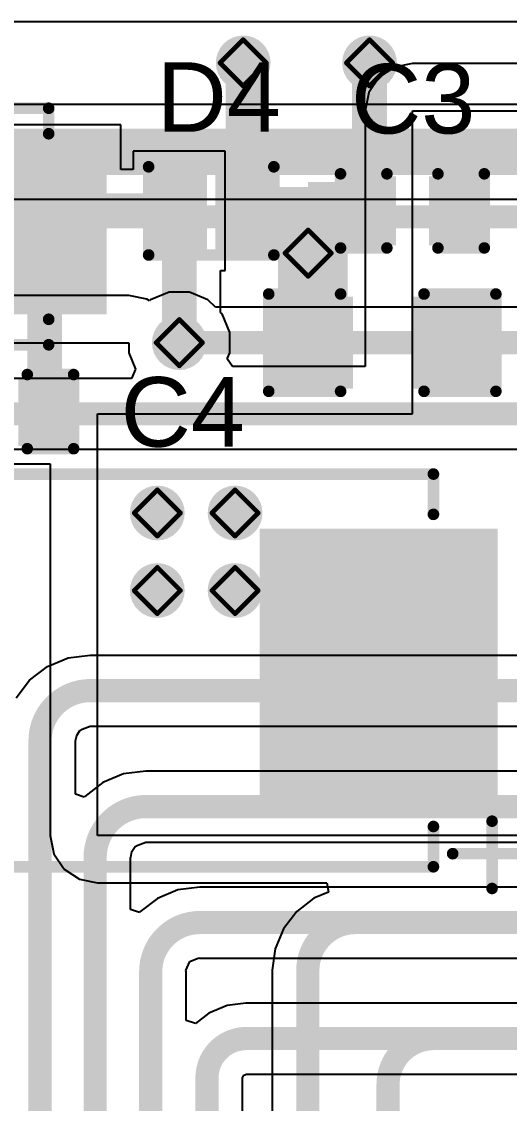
# Model space of a CAD drawing. Header units: inches. Extents: x -4 to 238, y -5 to 115.
# Drawn here: x 33.65 to 39, y 37.08 to 48.92 of the extents above; entities that cross this region are included whole.
import ezdxf

# ---------------------------------------------------------------- set-up
doc = ezdxf.new("R2010")
doc.units = ezdxf.units.IN
for name, color, linetype in [('Bottom Layer', 5, 'Continuous'), ('Drill Drawing', 1, 'Continuous'), ('Mechanical 13', 56, 'Continuous'), ('Top Layer', 1, 'Continuous'), ('Top Overlay', 2, 'Continuous'), ('Top Paste', 8, 'Continuous'), ('Top Solder', 216, 'Continuous'), ('Via Holes', 16, 'Continuous')]:
    doc.layers.add(name, color=color, linetype=linetype)
doc.styles.add('Arial', font='', dxfattribs={"height": 0.2})
doc.styles.get('Arial').set_extended_font_data('Arial')

# ---------------------------------------------------------------- blocks, each defined once
blk = doc.blocks.new('B3U_1000P_14')
at = {"layer": 'Top Layer'}
for points in [[(-2.11, 0.86), (-1.29, 0.86), (-1.29, -0.86), (-2.11, -0.86)], [(1.29, 0.86), (2.11, 0.86), (2.11, -0.86), (1.29, -0.86)]]:
    blk.add_hatch(color=1, dxfattribs=at).paths.add_polyline_path(points)
at = {"layer": 'Top Paste'}
for points in [[(-2.11, 0.86), (-1.29, 0.86), (-1.29, -0.86), (-2.11, -0.86)], [(1.29, 0.86), (2.11, 0.86), (2.11, -0.86), (1.29, -0.86)]]:
    blk.add_hatch(color=8, dxfattribs=at).paths.add_polyline_path(points)
at = {"layer": 'Top Solder'}
for points in [[(-2.212, 0.962), (-1.188, 0.962), (-1.188, -0.962), (-2.212, -0.962)], [(1.188, 0.962), (2.212, 0.962), (2.212, -0.962), (1.188, -0.962)]]:
    blk.add_hatch(color=216, dxfattribs=at).paths.add_polyline_path(points)
at = {"layer": 'Top Overlay'}
for points in [[(1.575, 1.295, 0.127, 0.127, 0), (-1.575, 1.295, 0.127, 0.127, 0)], [(-1.575, 1.295, 0.127, 0.127, 0), (-1.575, 1.016, 0.127, 0.127, 0)], [(1.575, 1.295, 0.127, 0.127, 0), (1.575, 1.016, 0.127, 0.127, 0)], [(-1.575, -1.016, 0.127, 0.127, 0), (-1.575, -1.295, 0.127, 0.127, 0)], [(1.575, -1.295, 0.127, 0.127, 0), (1.575, -1.016, 0.127, 0.127, 0)], [(1.575, -1.295, 0.127, 0.127, 0), (-1.575, -1.295, 0.127, 0.127, 0)]]:
    blk.add_lwpolyline(points, format="xyseb", dxfattribs=at)
for points in [[(-1.607, 1.295, 0.0635, 0.0635, 1), (-1.543, 1.295, 0.0635, 0.0635, 1)], [(-1.607, 1.295, 0.0635, 0.0635, 1), (-1.543, 1.295, 0.0635, 0.0635, 1)], [(1.543, 1.295, 0.0635, 0.0635, 1), (1.607, 1.295, 0.0635, 0.0635, 1)], [(1.543, 1.295, 0.0635, 0.0635, 1), (1.607, 1.295, 0.0635, 0.0635, 1)], [(-1.607, 1.016, 0.0635, 0.0635, 1), (-1.543, 1.016, 0.0635, 0.0635, 1)], [(1.543, 1.016, 0.0635, 0.0635, 1), (1.607, 1.016, 0.0635, 0.0635, 1)], [(0.641, 0, 0.254, 0.254, 1), (-0.641, 0, 0.254, 0.254, 1)], [(-0.705, 0, 0.127, 0.127, 1), (-0.578, 0, 0.127, 0.127, 1)], [(0.578, 0, 0.127, 0.127, 1), (0.705, 0, 0.127, 0.127, 1)], [(-1.607, -1.016, 0.0635, 0.0635, 1), (-1.543, -1.016, 0.0635, 0.0635, 1)], [(1.543, -1.016, 0.0635, 0.0635, 1), (1.607, -1.016, 0.0635, 0.0635, 1)], [(-1.607, -1.295, 0.0635, 0.0635, 1), (-1.543, -1.295, 0.0635, 0.0635, 1)], [(-1.607, -1.295, 0.0635, 0.0635, 1), (-1.543, -1.295, 0.0635, 0.0635, 1)], [(1.543, -1.295, 0.0635, 0.0635, 1), (1.607, -1.295, 0.0635, 0.0635, 1)], [(1.543, -1.295, 0.0635, 0.0635, 1), (1.607, -1.295, 0.0635, 0.0635, 1)]]:
    blk.add_lwpolyline(points, format="xyseb", close=True, dxfattribs=at)
blk = doc.blocks.new('SOD_882_B__D___________63')
at = {"layer": 'Top Layer'}
for points in [[(-0.1, -0.4), (-0.6, -0.4), (-0.6, 0.4), (-0.1, 0.4)], [(0.6, -0.4), (0.1, -0.4), (0.1, 0.4), (0.6, 0.4)]]:
    blk.add_hatch(color=1, dxfattribs=at).paths.add_polyline_path(points)
at = {"layer": 'Top Paste'}
for points in [[(-0.1, -0.4), (-0.6, -0.4), (-0.6, 0.4), (-0.1, 0.4)], [(0.6, -0.4), (0.1, -0.4), (0.1, 0.4), (0.6, 0.4)]]:
    blk.add_hatch(color=8, dxfattribs=at).paths.add_polyline_path(points)
at = {"layer": 'Top Solder'}
for points in [[(-0.045, -0.455), (-0.655, -0.455), (-0.655, 0.455), (-0.045, 0.455)], [(0.655, -0.455), (0.045, -0.455), (0.045, 0.455), (0.655, 0.455)]]:
    blk.add_hatch(color=216, dxfattribs=at).paths.add_polyline_path(points)
at = {"layer": 'Top Overlay'}
for points in [[(0.686, 0.483, 0.127, 0.127, 0), (-0.686, 0.483, 0.127, 0.127, 0)], [(-0.686, 0.483, 0.127, 0.127, 0), (-0.686, -0.483, 0.127, 0.127, 0)], [(0.686, 0.483, 0.127, 0.127, 0), (0.686, -0.483, 0.127, 0.127, 0)], [(0.686, -0.483, 0.127, 0.127, 0), (-0.686, -0.483, 0.127, 0.127, 0)]]:
    blk.add_lwpolyline(points, format="xyseb", dxfattribs=at)
for points in [[(-0.718, 0.483, 0.0635, 0.0635, 1), (-0.654, 0.483, 0.0635, 0.0635, 1)], [(-0.718, 0.483, 0.0635, 0.0635, 1), (-0.654, 0.483, 0.0635, 0.0635, 1)], [(0.654, 0.483, 0.0635, 0.0635, 1), (0.718, 0.483, 0.0635, 0.0635, 1)], [(0.654, 0.483, 0.0635, 0.0635, 1), (0.718, 0.483, 0.0635, 0.0635, 1)], [(-0.718, -0.483, 0.0635, 0.0635, 1), (-0.654, -0.483, 0.0635, 0.0635, 1)], [(-0.718, -0.483, 0.0635, 0.0635, 1), (-0.654, -0.483, 0.0635, 0.0635, 1)], [(0.654, -0.483, 0.0635, 0.0635, 1), (0.718, -0.483, 0.0635, 0.0635, 1)], [(0.654, -0.483, 0.0635, 0.0635, 1), (0.718, -0.483, 0.0635, 0.0635, 1)]]:
    blk.add_lwpolyline(points, format="xyseb", close=True, dxfattribs=at)
blk = doc.blocks.new('C___0402_77')
at = {"layer": 'Top Layer'}
for points in [[(-0.699, -0.318), (-0.699, 0.318), (-0.241, 0.318), (-0.241, -0.318)], [(0.241, -0.318), (0.241, 0.318), (0.699, 0.318), (0.699, -0.318)]]:
    blk.add_hatch(color=1, dxfattribs=at).paths.add_polyline_path(points)
at = {"layer": 'Top Paste'}
for points in [[(-0.699, -0.318), (-0.699, 0.318), (-0.241, 0.318), (-0.241, -0.318)], [(0.241, -0.318), (0.241, 0.318), (0.699, 0.318), (0.699, -0.318)]]:
    blk.add_hatch(color=8, dxfattribs=at).paths.add_polyline_path(points)
at = {"layer": 'Top Solder'}
for points in [[(-0.759, -0.377), (-0.759, 0.377), (-0.181, 0.377), (-0.181, -0.377)], [(0.181, -0.377), (0.181, 0.377), (0.758, 0.377), (0.758, -0.377)]]:
    blk.add_hatch(color=216, dxfattribs=at).paths.add_polyline_path(points)
at = {"layer": 'Top Overlay'}
for points in [[(-0.787, 0.406, 0.127, 0.127, 0), (-0.279, 0.406, 0.127, 0.127, 0)], [(-0.787, -0.406, 0.127, 0.127, 0), (-0.787, 0.406, 0.127, 0.127, 0)], [(0.279, 0.406, 0.127, 0.127, 0), (0.787, 0.406, 0.127, 0.127, 0)], [(0.787, -0.406, 0.127, 0.127, 0), (0.787, 0.406, 0.127, 0.127, 0)], [(-0.787, -0.406, 0.127, 0.127, 0), (-0.279, -0.406, 0.127, 0.127, 0)], [(0.279, -0.406, 0.127, 0.127, 0), (0.787, -0.406, 0.127, 0.127, 0)]]:
    blk.add_lwpolyline(points, format="xyseb", dxfattribs=at)
for points in [[(-0.819, 0.406, 0.0635, 0.0635, 1), (-0.756, 0.406, 0.0635, 0.0635, 1)], [(-0.819, 0.406, 0.0635, 0.0635, 1), (-0.756, 0.406, 0.0635, 0.0635, 1)], [(-0.311, 0.406, 0.0635, 0.0635, 1), (-0.248, 0.406, 0.0635, 0.0635, 1)], [(0.248, 0.406, 0.0635, 0.0635, 1), (0.311, 0.406, 0.0635, 0.0635, 1)], [(0.756, 0.406, 0.0635, 0.0635, 1), (0.819, 0.406, 0.0635, 0.0635, 1)], [(0.756, 0.406, 0.0635, 0.0635, 1), (0.819, 0.406, 0.0635, 0.0635, 1)], [(-0.819, -0.406, 0.0635, 0.0635, 1), (-0.756, -0.406, 0.0635, 0.0635, 1)], [(-0.819, -0.406, 0.0635, 0.0635, 1), (-0.756, -0.406, 0.0635, 0.0635, 1)], [(-0.311, -0.406, 0.0635, 0.0635, 1), (-0.248, -0.406, 0.0635, 0.0635, 1)], [(0.248, -0.406, 0.0635, 0.0635, 1), (0.311, -0.406, 0.0635, 0.0635, 1)], [(0.756, -0.406, 0.0635, 0.0635, 1), (0.819, -0.406, 0.0635, 0.0635, 1)], [(0.756, -0.406, 0.0635, 0.0635, 1), (0.819, -0.406, 0.0635, 0.0635, 1)]]:
    blk.add_lwpolyline(points, format="xyseb", close=True, dxfattribs=at)
blk = doc.blocks.new('C___0603_78')
at = {"layer": 'Top Layer'}
for points in [[(-0.381, 0.445), (-0.381, -0.445), (-1.143, -0.445), (-1.143, 0.445)], [(1.143, 0.445), (1.143, -0.445), (0.381, -0.445), (0.381, 0.445)]]:
    blk.add_hatch(color=1, dxfattribs=at).paths.add_polyline_path(points)
at = {"layer": 'Top Paste'}
for points in [[(-0.381, 0.445), (-0.381, -0.445), (-1.143, -0.445), (-1.143, 0.445)], [(1.143, 0.445), (1.143, -0.445), (0.381, -0.445), (0.381, 0.445)]]:
    blk.add_hatch(color=8, dxfattribs=at).paths.add_polyline_path(points)
at = {"layer": 'Top Solder'}
for points in [[(-0.321, 0.504), (-0.321, -0.504), (-1.203, -0.504), (-1.203, 0.504)], [(1.203, 0.504), (1.203, -0.504), (0.321, -0.504), (0.321, 0.504)]]:
    blk.add_hatch(color=216, dxfattribs=at).paths.add_polyline_path(points)
at = {"layer": 'Top Overlay'}
for points in [[(-1.245, -0.533, 0.127, 0.127, 0), (-1.245, 0.533, 0.127, 0.127, 0)], [(-1.245, 0.533, 0.127, 0.127, 0), (-0.457, 0.533, 0.127, 0.127, 0)], [(0.457, 0.533, 0.127, 0.127, 0), (1.245, 0.533, 0.127, 0.127, 0)], [(1.245, -0.533, 0.127, 0.127, 0), (1.245, 0.533, 0.127, 0.127, 0)], [(-1.245, -0.533, 0.127, 0.127, 0), (-0.457, -0.533, 0.127, 0.127, 0)], [(0.457, -0.533, 0.127, 0.127, 0), (1.245, -0.533, 0.127, 0.127, 0)]]:
    blk.add_lwpolyline(points, format="xyseb", dxfattribs=at)
for points in [[(-1.276, 0.533, 0.0635, 0.0635, 1), (-1.213, 0.533, 0.0635, 0.0635, 1)], [(-1.276, 0.533, 0.0635, 0.0635, 1), (-1.213, 0.533, 0.0635, 0.0635, 1)], [(-0.489, 0.533, 0.0635, 0.0635, 1), (-0.425, 0.533, 0.0635, 0.0635, 1)], [(0.425, 0.533, 0.0635, 0.0635, 1), (0.489, 0.533, 0.0635, 0.0635, 1)], [(1.213, 0.533, 0.0635, 0.0635, 1), (1.276, 0.533, 0.0635, 0.0635, 1)], [(1.213, 0.533, 0.0635, 0.0635, 1), (1.276, 0.533, 0.0635, 0.0635, 1)], [(-1.276, -0.533, 0.0635, 0.0635, 1), (-1.213, -0.533, 0.0635, 0.0635, 1)], [(-1.276, -0.533, 0.0635, 0.0635, 1), (-1.213, -0.533, 0.0635, 0.0635, 1)], [(-0.489, -0.533, 0.0635, 0.0635, 1), (-0.425, -0.533, 0.0635, 0.0635, 1)], [(0.425, -0.533, 0.0635, 0.0635, 1), (0.489, -0.533, 0.0635, 0.0635, 1)], [(1.213, -0.533, 0.0635, 0.0635, 1), (1.276, -0.533, 0.0635, 0.0635, 1)], [(1.213, -0.533, 0.0635, 0.0635, 1), (1.276, -0.533, 0.0635, 0.0635, 1)]]:
    blk.add_lwpolyline(points, format="xyseb", close=True, dxfattribs=at)
blk = doc.blocks.new('C___0402_79')
at = {"layer": 'Top Layer'}
for points in [[(-0.699, -0.318), (-0.699, 0.318), (-0.241, 0.318), (-0.241, -0.318)], [(0.241, -0.318), (0.241, 0.318), (0.699, 0.318), (0.699, -0.318)]]:
    blk.add_hatch(color=1, dxfattribs=at).paths.add_polyline_path(points)
at = {"layer": 'Top Paste'}
for points in [[(-0.699, -0.318), (-0.699, 0.318), (-0.241, 0.318), (-0.241, -0.318)], [(0.241, -0.318), (0.241, 0.318), (0.699, 0.318), (0.699, -0.318)]]:
    blk.add_hatch(color=8, dxfattribs=at).paths.add_polyline_path(points)
at = {"layer": 'Top Solder'}
for points in [[(-0.759, -0.377), (-0.759, 0.377), (-0.181, 0.377), (-0.181, -0.377)], [(0.181, -0.377), (0.181, 0.377), (0.758, 0.377), (0.758, -0.377)]]:
    blk.add_hatch(color=216, dxfattribs=at).paths.add_polyline_path(points)
at = {"layer": 'Top Overlay'}
for points in [[(-0.787, 0.406, 0.127, 0.127, 0), (-0.279, 0.406, 0.127, 0.127, 0)], [(-0.787, -0.406, 0.127, 0.127, 0), (-0.787, 0.406, 0.127, 0.127, 0)], [(0.279, 0.406, 0.127, 0.127, 0), (0.787, 0.406, 0.127, 0.127, 0)], [(0.787, -0.406, 0.127, 0.127, 0), (0.787, 0.406, 0.127, 0.127, 0)], [(-0.787, -0.406, 0.127, 0.127, 0), (-0.279, -0.406, 0.127, 0.127, 0)], [(0.279, -0.406, 0.127, 0.127, 0), (0.787, -0.406, 0.127, 0.127, 0)]]:
    blk.add_lwpolyline(points, format="xyseb", dxfattribs=at)
for points in [[(-0.819, 0.406, 0.0635, 0.0635, 1), (-0.756, 0.406, 0.0635, 0.0635, 1)], [(-0.819, 0.406, 0.0635, 0.0635, 1), (-0.756, 0.406, 0.0635, 0.0635, 1)], [(-0.311, 0.406, 0.0635, 0.0635, 1), (-0.248, 0.406, 0.0635, 0.0635, 1)], [(0.248, 0.406, 0.0635, 0.0635, 1), (0.311, 0.406, 0.0635, 0.0635, 1)], [(0.756, 0.406, 0.0635, 0.0635, 1), (0.819, 0.406, 0.0635, 0.0635, 1)], [(0.756, 0.406, 0.0635, 0.0635, 1), (0.819, 0.406, 0.0635, 0.0635, 1)], [(-0.819, -0.406, 0.0635, 0.0635, 1), (-0.756, -0.406, 0.0635, 0.0635, 1)], [(-0.819, -0.406, 0.0635, 0.0635, 1), (-0.756, -0.406, 0.0635, 0.0635, 1)], [(-0.311, -0.406, 0.0635, 0.0635, 1), (-0.248, -0.406, 0.0635, 0.0635, 1)], [(0.248, -0.406, 0.0635, 0.0635, 1), (0.311, -0.406, 0.0635, 0.0635, 1)], [(0.756, -0.406, 0.0635, 0.0635, 1), (0.819, -0.406, 0.0635, 0.0635, 1)], [(0.756, -0.406, 0.0635, 0.0635, 1), (0.819, -0.406, 0.0635, 0.0635, 1)]]:
    blk.add_lwpolyline(points, format="xyseb", close=True, dxfattribs=at)
blk = doc.blocks.new('C____D_80')
at = {"layer": 'Top Layer'}
for points in [[(-4.25, 1.45), (-1.85, 1.45), (-1.85, -1.45), (-4.25, -1.45)], [(1.85, 1.45), (4.25, 1.45), (4.25, -1.45), (1.85, -1.45)]]:
    blk.add_hatch(color=1, dxfattribs=at).paths.add_polyline_path(points)
at = {"layer": 'Top Paste'}
for points in [[(-4.25, 1.45), (-1.85, 1.45), (-1.85, -1.45), (-4.25, -1.45)], [(1.85, 1.45), (4.25, 1.45), (4.25, -1.45), (1.85, -1.45)]]:
    blk.add_hatch(color=8, dxfattribs=at).paths.add_polyline_path(points)
at = {"layer": 'Top Solder'}
for points in [[(-4.352, 1.552), (-1.748, 1.552), (-1.748, -1.552), (-4.352, -1.552)], [(1.748, 1.552), (4.352, 1.552), (4.352, -1.552), (1.748, -1.552)]]:
    blk.add_hatch(color=216, dxfattribs=at).paths.add_polyline_path(points)
at = {"layer": 'Top Overlay'}
for points in [[(-4.293, 2.388, 0.127, 0.127, 0), (-4.293, 1.651, 0.127, 0.127, 0)], [(-3.65, 2.15, 0.127, 0.127, 0), (-3.65, 1.709, 0.127, 0.127, 0)], [(3.65, 2.15, 0.127, 0.127, 0), (-3.65, 2.15, 0.127, 0.127, 0)], [(3.65, 2.15, 0.127, 0.127, 0), (3.65, 1.709, 0.127, 0.127, 0)], [(-3.861, 2.007, 0.127, 0.127, 0), (-4.699, 2.007, 0.127, 0.127, 0)], [(-3.65, -2.15, 0.127, 0.127, 0), (-3.65, -1.709, 0.127, 0.127, 0)], [(3.65, -1.709, 0.127, 0.127, 0), (3.65, -2.15, 0.127, 0.127, 0)], [(3.65, -2.15, 0.127, 0.127, 0), (-3.65, -2.15, 0.127, 0.127, 0)]]:
    blk.add_lwpolyline(points, format="xyseb", dxfattribs=at)
for points in [[(-4.324, 2.388, 0.0635, 0.0635, 1), (-4.261, 2.388, 0.0635, 0.0635, 1)], [(-3.682, 2.15, 0.0635, 0.0635, 1), (-3.618, 2.15, 0.0635, 0.0635, 1)], [(-3.682, 2.15, 0.0635, 0.0635, 1), (-3.618, 2.15, 0.0635, 0.0635, 1)], [(3.618, 2.15, 0.0635, 0.0635, 1), (3.682, 2.15, 0.0635, 0.0635, 1)], [(3.618, 2.15, 0.0635, 0.0635, 1), (3.682, 2.15, 0.0635, 0.0635, 1)], [(-4.731, 2.007, 0.0635, 0.0635, 1), (-4.667, 2.007, 0.0635, 0.0635, 1)], [(-3.893, 2.007, 0.0635, 0.0635, 1), (-3.829, 2.007, 0.0635, 0.0635, 1)], [(-4.324, 1.651, 0.0635, 0.0635, 1), (-4.261, 1.651, 0.0635, 0.0635, 1)], [(-3.682, 1.709, 0.0635, 0.0635, 1), (-3.618, 1.709, 0.0635, 0.0635, 1)], [(3.618, 1.709, 0.0635, 0.0635, 1), (3.682, 1.709, 0.0635, 0.0635, 1)], [(-3.682, -1.709, 0.0635, 0.0635, 1), (-3.618, -1.709, 0.0635, 0.0635, 1)], [(3.618, -1.709, 0.0635, 0.0635, 1), (3.682, -1.709, 0.0635, 0.0635, 1)], [(-3.682, -2.15, 0.0635, 0.0635, 1), (-3.618, -2.15, 0.0635, 0.0635, 1)], [(-3.682, -2.15, 0.0635, 0.0635, 1), (-3.618, -2.15, 0.0635, 0.0635, 1)], [(3.618, -2.15, 0.0635, 0.0635, 1), (3.682, -2.15, 0.0635, 0.0635, 1)], [(3.618, -2.15, 0.0635, 0.0635, 1), (3.682, -2.15, 0.0635, 0.0635, 1)]]:
    blk.add_lwpolyline(points, format="xyseb", close=True, dxfattribs=at)

msp = doc.modelspace()

# ---------------------------------------------------------------- hatches: boundary and pattern name
at = {"layer": 'Bottom Layer'}
h = msp.add_hatch(color=5, dxfattribs=at)
edge = h.paths.add_edge_path()
edge.add_arc((36.081, 48.472), 0.3, 0, 360)
h = msp.add_hatch(color=5, dxfattribs=at)
edge = h.paths.add_edge_path()
edge.add_arc((37.465, 48.472), 0.3, 0, 360)
h = msp.add_hatch(color=5, dxfattribs=at)
edge = h.paths.add_edge_path()
edge.add_arc((36.792, 46.388), 0.3, 0, 360)
h = msp.add_hatch(color=5, dxfattribs=at)
edge = h.paths.add_edge_path()
edge.add_arc((35.381, 45.408), 0.3, 0, 360)
h = msp.add_hatch(color=5, dxfattribs=at)
edge = h.paths.add_edge_path()
edge.add_arc((35.14, 43.543), 0.3, 0, 360)
h = msp.add_hatch(color=5, dxfattribs=at)
edge = h.paths.add_edge_path()
edge.add_arc((35.992, 43.543), 0.3, 0, 360)
h = msp.add_hatch(color=5, dxfattribs=at)
edge = h.paths.add_edge_path()
edge.add_arc((35.14, 42.694), 0.3, 0, 360)
h = msp.add_hatch(color=5, dxfattribs=at)
edge = h.paths.add_edge_path()
edge.add_arc((35.992, 42.694), 0.3, 0, 360)
at = {"layer": 'Top Layer'}
h = msp.add_hatch(color=1, dxfattribs=at)
edge = h.paths.add_edge_path()
edge.add_arc((36.081, 48.472), 0.3, 0, 360)
h = msp.add_hatch(color=1, dxfattribs=at)
edge = h.paths.add_edge_path()
edge.add_arc((37.465, 48.472), 0.3, 0, 360)
for points in [[(36.792, 46.534), (37.694, 46.534), (37.694, 47.169), (36.792, 47.169)], [(36.462, 44.963), (37.224, 44.963), (37.224, 47.114), (36.462, 47.114)]]:
    msp.add_hatch(color=1, dxfattribs=at).paths.add_polyline_path(points)
h = msp.add_hatch(color=1, dxfattribs=at)
edge = h.paths.add_edge_path()
edge.add_arc((36.792, 46.388), 0.3, 0, 360)
h = msp.add_hatch(color=1, dxfattribs=at)
edge = h.paths.add_edge_path()
edge.add_arc((35.381, 45.408), 0.3, 0, 360)
h = msp.add_hatch(color=1, dxfattribs=at)
edge = h.paths.add_edge_path()
edge.add_arc((35.14, 43.543), 0.3, 0, 360)
h = msp.add_hatch(color=1, dxfattribs=at)
edge = h.paths.add_edge_path()
edge.add_arc((35.992, 43.543), 0.3, 0, 360)
h = msp.add_hatch(color=1, dxfattribs=at)
edge = h.paths.add_edge_path()
edge.add_arc((35.14, 42.694), 0.3, 0, 360)
h = msp.add_hatch(color=1, dxfattribs=at)
edge = h.paths.add_edge_path()
edge.add_arc((35.992, 42.694), 0.3, 0, 360)
at = {"layer": 'Via Holes'}
h = msp.add_hatch(color=7, dxfattribs=at)
edge = h.paths.add_edge_path()
edge.add_arc((36.081, 48.472), 0.15, 0, 360)
h = msp.add_hatch(color=7, dxfattribs=at)
edge = h.paths.add_edge_path()
edge.add_arc((37.465, 48.472), 0.15, 0, 360)
h = msp.add_hatch(color=7, dxfattribs=at)
edge = h.paths.add_edge_path()
edge.add_arc((36.792, 46.388), 0.15, 0, 360)
h = msp.add_hatch(color=7, dxfattribs=at)
edge = h.paths.add_edge_path()
edge.add_arc((35.381, 45.408), 0.15, 0, 360)
h = msp.add_hatch(color=7, dxfattribs=at)
edge = h.paths.add_edge_path()
edge.add_arc((35.14, 43.543), 0.15, 0, 360)
h = msp.add_hatch(color=7, dxfattribs=at)
edge = h.paths.add_edge_path()
edge.add_arc((35.992, 43.543), 0.15, 0, 360)
h = msp.add_hatch(color=7, dxfattribs=at)
edge = h.paths.add_edge_path()
edge.add_arc((35.14, 42.694), 0.15, 0, 360)
h = msp.add_hatch(color=7, dxfattribs=at)
edge = h.paths.add_edge_path()
edge.add_arc((35.992, 42.694), 0.15, 0, 360)

# ---------------------------------------------------------------- linework, layer by layer
at = {"layer": 'Bottom Layer'}
for p, q in [((26.924, 48.924), (41.709, 48.924)), ((39.296, 48.016), (18.03, 48.016)), ((18.03, 46.98), (39.228, 46.98)), ((35.271, 45.962), (35.067, 45.878)), ((35.491, 45.962), (35.271, 45.962)), ((35.695, 45.878), (35.491, 45.962)), ((34.827, 45.926), (30.265, 45.926)), ((35.025, 45.886), (34.827, 45.926)), ((35.056, 45.866), (35.025, 45.886)), ((35.067, 45.878), (35.056, 45.866)), ((35.776, 45.796), (35.695, 45.878)), ((43.547, 45.796), (35.776, 45.796)), ((30.265, 45.408), (34.827, 45.408)), ((34.827, 45.408), (34.827, 45.298)), ((34.827, 45.298), (34.902, 45.118)), ((34.857, 45.016), (30.265, 45.016)), ((34.902, 45.118), (34.857, 45.016)), ((56.196, 44.239), (30.265, 44.239)), ((33.936, 41.861), (34.162, 41.955)), ((34.162, 41.955), (34.406, 41.987)), ((34.406, 41.987), (34.406, 41.986)), ((34.406, 41.986), (47.092, 41.986)), ((33.741, 41.712), (33.936, 41.861)), ((33.592, 41.517), (33.741, 41.712)), ((34.245, 41.047), (34.257, 41.108)), ((34.257, 41.108), (34.292, 41.16)), ((34.292, 41.16), (34.317, 41.177)), ((34.317, 41.177), (34.406, 41.207)), ((34.406, 41.207), (34.507, 41.209)), ((34.406, 41.207), (34.406, 41.207)), ((34.507, 41.209), (57.943, 41.209)), ((34.243, 40.463), (34.243, 41.047)), ((34.243, 41.047), (34.245, 41.047)), ((34.77, 40.685), (34.543, 40.59)), ((35.015, 40.717), (34.77, 40.685)), ((35.015, 40.716), (35.015, 40.717)), ((57.943, 40.716), (35.015, 40.716)), ((34.543, 40.59), (34.347, 40.44)), ((34.339, 40.43), (34.243, 40.463)), ((34.347, 40.44), (34.339, 40.43)), ((34.926, 39.907), (35.015, 39.937)), ((35.015, 39.937), (35.116, 39.939)), ((35.015, 39.937), (35.015, 39.937)), ((35.116, 39.939), (57.943, 39.939)), ((34.85, 39.772), (34.862, 39.836)), ((34.862, 39.836), (34.898, 39.889)), ((34.898, 39.889), (34.926, 39.907)), ((34.848, 39.201), (34.848, 39.772)), ((34.848, 39.772), (34.85, 39.772)), ((35.605, 39.447), (35.365, 39.415)), ((35.706, 39.446), (35.605, 39.447)), ((35.605, 39.447), (35.605, 39.447)), ((57.943, 39.446), (35.706, 39.446)), ((35.365, 39.415), (35.142, 39.323)), ((35.142, 39.323), (34.95, 39.176)), ((34.944, 39.168), (34.848, 39.201)), ((34.95, 39.176), (34.944, 39.168)), ((35.454, 38.532), (35.495, 38.631)), ((35.495, 38.631), (35.594, 38.672)), ((35.594, 38.672), (35.605, 38.669)), ((35.605, 38.669), (57.943, 38.669)), ((35.456, 38.521), (35.454, 38.532)), ((35.456, 37.985), (35.456, 38.521)), ((35.904, 38.148), (35.706, 38.066)), ((36.109, 38.175), (35.904, 38.148)), ((36.116, 38.176), (36.109, 38.175)), ((57.943, 38.176), (36.116, 38.176)), ((36.116, 38.176), (36.116, 38.176)), ((36.116, 38.176), (36.116, 38.176)), ((35.706, 38.066), (35.558, 37.953)), ((35.558, 37.953), (35.456, 37.985)), ((36.073, 28.429), (36.073, 37.357)), ((36.073, 37.357), (36.075, 37.357)), ((36.075, 37.357), (36.087, 37.385)), ((36.087, 37.385), (36.116, 37.397)), ((36.116, 37.397), (36.116, 37.399)), ((36.116, 37.399), (57.943, 37.399))]:
    msp.add_line(p, q, dxfattribs=at)
for points in [[(18.03, 47.498, 0.508, 0.508, 0), (40.435, 47.498, 0.508, 0.508, 0)], [(35.381, 45.408, 0.254, 0.254, 0), (43.942, 45.408, 0.254, 0.254, 0)], [(17.061, 44.628, 0.254, 0.254, 0), (56.591, 44.628, 0.254, 0.254, 0)], [(33.855, 41.047, 0.254, 0.254, -0.414214), (34.406, 41.598, 0.254, 0.254, 0)], [(34.406, 41.598, 0.254, 0.254, 0), (58.338, 41.598, 0.254, 0.254, 0)], [(33.855, 29.305, 0.254, 0.254, 0), (33.855, 41.047, 0.254, 0.254, 0)], [(34.459, 39.772, 0.254, 0.254, -0.414214), (35.015, 40.328, 0.254, 0.254, 0)], [(35.015, 40.328, 0.254, 0.254, 0), (58.338, 40.328, 0.254, 0.254, 0)], [(34.459, 30.601, 0.254, 0.254, 0), (34.459, 39.772, 0.254, 0.254, 0)], [(35.068, 38.521, 0.254, 0.254, -0.414214), (35.605, 39.058, 0.254, 0.254, 0)], [(35.605, 39.058, 0.254, 0.254, 0), (58.338, 39.058, 0.254, 0.254, 0)], [(35.068, 29.017, 0.254, 0.254, 0), (35.068, 38.521, 0.254, 0.254, 0)], [(35.684, 37.357, 0.254, 0.254, -0.414214), (36.116, 37.788, 0.254, 0.254, 0)], [(36.116, 37.788, 0.254, 0.254, 0), (58.338, 37.788, 0.254, 0.254, 0)], [(35.684, 28.034, 0.254, 0.254, 0), (35.684, 37.357, 0.254, 0.254, 0)]]:
    msp.add_lwpolyline(points, format="xyseb", dxfattribs=at)
for points in [[(35.318, 45.408, 0.127, 0.127, 1), (35.445, 45.408, 0.127, 0.127, 1)], [(34.342, 41.598, 0.127, 0.127, 1), (34.469, 41.598, 0.127, 0.127, 1)], [(34.342, 41.598, 0.127, 0.127, 1), (34.469, 41.598, 0.127, 0.127, 1)], [(33.791, 41.047, 0.127, 0.127, 1), (33.918, 41.047, 0.127, 0.127, 1)], [(33.791, 41.047, 0.127, 0.127, 1), (33.918, 41.047, 0.127, 0.127, 1)], [(34.951, 40.328, 0.127, 0.127, 1), (35.078, 40.328, 0.127, 0.127, 1)], [(34.951, 40.328, 0.127, 0.127, 1), (35.078, 40.328, 0.127, 0.127, 1)], [(34.396, 39.772, 0.127, 0.127, 1), (34.523, 39.772, 0.127, 0.127, 1)], [(34.396, 39.772, 0.127, 0.127, 1), (34.523, 39.772, 0.127, 0.127, 1)], [(35.541, 39.058, 0.127, 0.127, 1), (35.668, 39.058, 0.127, 0.127, 1)], [(35.541, 39.058, 0.127, 0.127, 1), (35.668, 39.058, 0.127, 0.127, 1)], [(35.004, 38.521, 0.127, 0.127, 1), (35.131, 38.521, 0.127, 0.127, 1)], [(35.004, 38.521, 0.127, 0.127, 1), (35.131, 38.521, 0.127, 0.127, 1)], [(36.052, 37.788, 0.127, 0.127, 1), (36.179, 37.788, 0.127, 0.127, 1)], [(36.052, 37.788, 0.127, 0.127, 1), (36.179, 37.788, 0.127, 0.127, 1)], [(35.621, 37.357, 0.127, 0.127, 1), (35.748, 37.357, 0.127, 0.127, 1)], [(35.621, 37.357, 0.127, 0.127, 1), (35.748, 37.357, 0.127, 0.127, 1)]]:
    msp.add_lwpolyline(points, format="xyseb", close=True, dxfattribs=at)
at = {"layer": 'Drill Drawing'}
for points in [[(35.827, 48.472, 0.0508, 0.0508, 0), (36.081, 48.726, 0.0508, 0.0508, 0)], [(36.081, 48.726, 0.0508, 0.0508, 0), (36.335, 48.472, 0.0508, 0.0508, 0)], [(37.211, 48.472, 0.0508, 0.0508, 0), (37.465, 48.726, 0.0508, 0.0508, 0)], [(37.465, 48.726, 0.0508, 0.0508, 0), (37.719, 48.472, 0.0508, 0.0508, 0)], [(35.827, 48.472, 0.0508, 0.0508, 0), (36.081, 48.218, 0.0508, 0.0508, 0)], [(36.081, 48.218, 0.0508, 0.0508, 0), (36.335, 48.472, 0.0508, 0.0508, 0)], [(37.211, 48.472, 0.0508, 0.0508, 0), (37.465, 48.218, 0.0508, 0.0508, 0)], [(37.465, 48.218, 0.0508, 0.0508, 0), (37.719, 48.472, 0.0508, 0.0508, 0)], [(36.538, 46.388, 0.0508, 0.0508, 0), (36.792, 46.642, 0.0508, 0.0508, 0)], [(36.792, 46.642, 0.0508, 0.0508, 0), (37.046, 46.388, 0.0508, 0.0508, 0)], [(36.538, 46.388, 0.0508, 0.0508, 0), (36.792, 46.134, 0.0508, 0.0508, 0)], [(36.792, 46.134, 0.0508, 0.0508, 0), (37.046, 46.388, 0.0508, 0.0508, 0)], [(35.127, 45.408, 0.0508, 0.0508, 0), (35.381, 45.662, 0.0508, 0.0508, 0)], [(35.381, 45.662, 0.0508, 0.0508, 0), (35.635, 45.408, 0.0508, 0.0508, 0)], [(35.127, 45.408, 0.0508, 0.0508, 0), (35.381, 45.154, 0.0508, 0.0508, 0)], [(35.381, 45.154, 0.0508, 0.0508, 0), (35.635, 45.408, 0.0508, 0.0508, 0)], [(34.886, 43.543, 0.0508, 0.0508, 0), (35.14, 43.797, 0.0508, 0.0508, 0)], [(35.14, 43.797, 0.0508, 0.0508, 0), (35.394, 43.543, 0.0508, 0.0508, 0)], [(35.738, 43.543, 0.0508, 0.0508, 0), (35.992, 43.797, 0.0508, 0.0508, 0)], [(35.992, 43.797, 0.0508, 0.0508, 0), (36.246, 43.543, 0.0508, 0.0508, 0)], [(34.886, 43.543, 0.0508, 0.0508, 0), (35.14, 43.289, 0.0508, 0.0508, 0)], [(35.14, 43.289, 0.0508, 0.0508, 0), (35.394, 43.543, 0.0508, 0.0508, 0)], [(35.738, 43.543, 0.0508, 0.0508, 0), (35.992, 43.289, 0.0508, 0.0508, 0)], [(35.992, 43.289, 0.0508, 0.0508, 0), (36.246, 43.543, 0.0508, 0.0508, 0)], [(34.886, 42.694, 0.0508, 0.0508, 0), (35.14, 42.948, 0.0508, 0.0508, 0)], [(35.14, 42.948, 0.0508, 0.0508, 0), (35.394, 42.694, 0.0508, 0.0508, 0)], [(35.738, 42.694, 0.0508, 0.0508, 0), (35.992, 42.948, 0.0508, 0.0508, 0)], [(35.992, 42.948, 0.0508, 0.0508, 0), (36.246, 42.694, 0.0508, 0.0508, 0)], [(34.886, 42.694, 0.0508, 0.0508, 0), (35.14, 42.44, 0.0508, 0.0508, 0)], [(35.14, 42.44, 0.0508, 0.0508, 0), (35.394, 42.694, 0.0508, 0.0508, 0)], [(35.738, 42.694, 0.0508, 0.0508, 0), (35.992, 42.44, 0.0508, 0.0508, 0)], [(35.992, 42.44, 0.0508, 0.0508, 0), (36.246, 42.694, 0.0508, 0.0508, 0)]]:
    msp.add_lwpolyline(points, format="xyseb", dxfattribs=at)
for points in [[(36.068, 48.726, 0.0254, 0.0254, 1), (36.094, 48.726, 0.0254, 0.0254, 1)], [(36.068, 48.726, 0.0254, 0.0254, 1), (36.094, 48.726, 0.0254, 0.0254, 1)], [(37.453, 48.726, 0.0254, 0.0254, 1), (37.478, 48.726, 0.0254, 0.0254, 1)], [(37.453, 48.726, 0.0254, 0.0254, 1), (37.478, 48.726, 0.0254, 0.0254, 1)], [(35.814, 48.472, 0.0254, 0.0254, 1), (35.84, 48.472, 0.0254, 0.0254, 1)], [(35.814, 48.472, 0.0254, 0.0254, 1), (35.84, 48.472, 0.0254, 0.0254, 1)], [(36.322, 48.472, 0.0254, 0.0254, 1), (36.348, 48.472, 0.0254, 0.0254, 1)], [(36.322, 48.472, 0.0254, 0.0254, 1), (36.348, 48.472, 0.0254, 0.0254, 1)], [(37.199, 48.472, 0.0254, 0.0254, 1), (37.224, 48.472, 0.0254, 0.0254, 1)], [(37.199, 48.472, 0.0254, 0.0254, 1), (37.224, 48.472, 0.0254, 0.0254, 1)], [(37.707, 48.472, 0.0254, 0.0254, 1), (37.732, 48.472, 0.0254, 0.0254, 1)], [(37.707, 48.472, 0.0254, 0.0254, 1), (37.732, 48.472, 0.0254, 0.0254, 1)], [(36.068, 48.218, 0.0254, 0.0254, 1), (36.094, 48.218, 0.0254, 0.0254, 1)], [(36.068, 48.218, 0.0254, 0.0254, 1), (36.094, 48.218, 0.0254, 0.0254, 1)], [(37.453, 48.218, 0.0254, 0.0254, 1), (37.478, 48.218, 0.0254, 0.0254, 1)], [(37.453, 48.218, 0.0254, 0.0254, 1), (37.478, 48.218, 0.0254, 0.0254, 1)], [(36.78, 46.642, 0.0254, 0.0254, 1), (36.805, 46.642, 0.0254, 0.0254, 1)], [(36.78, 46.642, 0.0254, 0.0254, 1), (36.805, 46.642, 0.0254, 0.0254, 1)], [(36.526, 46.388, 0.0254, 0.0254, 1), (36.551, 46.388, 0.0254, 0.0254, 1)], [(36.526, 46.388, 0.0254, 0.0254, 1), (36.551, 46.388, 0.0254, 0.0254, 1)], [(37.034, 46.388, 0.0254, 0.0254, 1), (37.059, 46.388, 0.0254, 0.0254, 1)], [(37.034, 46.388, 0.0254, 0.0254, 1), (37.059, 46.388, 0.0254, 0.0254, 1)], [(36.78, 46.134, 0.0254, 0.0254, 1), (36.805, 46.134, 0.0254, 0.0254, 1)], [(36.78, 46.134, 0.0254, 0.0254, 1), (36.805, 46.134, 0.0254, 0.0254, 1)], [(35.368, 45.662, 0.0254, 0.0254, 1), (35.394, 45.662, 0.0254, 0.0254, 1)], [(35.368, 45.662, 0.0254, 0.0254, 1), (35.394, 45.662, 0.0254, 0.0254, 1)], [(35.114, 45.408, 0.0254, 0.0254, 1), (35.14, 45.408, 0.0254, 0.0254, 1)], [(35.114, 45.408, 0.0254, 0.0254, 1), (35.14, 45.408, 0.0254, 0.0254, 1)], [(35.622, 45.408, 0.0254, 0.0254, 1), (35.648, 45.408, 0.0254, 0.0254, 1)], [(35.622, 45.408, 0.0254, 0.0254, 1), (35.648, 45.408, 0.0254, 0.0254, 1)], [(35.368, 45.154, 0.0254, 0.0254, 1), (35.394, 45.154, 0.0254, 0.0254, 1)], [(35.368, 45.154, 0.0254, 0.0254, 1), (35.394, 45.154, 0.0254, 0.0254, 1)], [(35.128, 43.797, 0.0254, 0.0254, 1), (35.153, 43.797, 0.0254, 0.0254, 1)], [(35.128, 43.797, 0.0254, 0.0254, 1), (35.153, 43.797, 0.0254, 0.0254, 1)], [(35.979, 43.797, 0.0254, 0.0254, 1), (36.004, 43.797, 0.0254, 0.0254, 1)], [(35.979, 43.797, 0.0254, 0.0254, 1), (36.004, 43.797, 0.0254, 0.0254, 1)], [(34.874, 43.543, 0.0254, 0.0254, 1), (34.899, 43.543, 0.0254, 0.0254, 1)], [(34.874, 43.543, 0.0254, 0.0254, 1), (34.899, 43.543, 0.0254, 0.0254, 1)], [(35.382, 43.543, 0.0254, 0.0254, 1), (35.407, 43.543, 0.0254, 0.0254, 1)], [(35.382, 43.543, 0.0254, 0.0254, 1), (35.407, 43.543, 0.0254, 0.0254, 1)], [(35.725, 43.543, 0.0254, 0.0254, 1), (35.75, 43.543, 0.0254, 0.0254, 1)], [(35.725, 43.543, 0.0254, 0.0254, 1), (35.75, 43.543, 0.0254, 0.0254, 1)], [(36.233, 43.543, 0.0254, 0.0254, 1), (36.258, 43.543, 0.0254, 0.0254, 1)], [(36.233, 43.543, 0.0254, 0.0254, 1), (36.258, 43.543, 0.0254, 0.0254, 1)], [(35.128, 43.289, 0.0254, 0.0254, 1), (35.153, 43.289, 0.0254, 0.0254, 1)], [(35.128, 43.289, 0.0254, 0.0254, 1), (35.153, 43.289, 0.0254, 0.0254, 1)], [(35.979, 43.289, 0.0254, 0.0254, 1), (36.004, 43.289, 0.0254, 0.0254, 1)], [(35.979, 43.289, 0.0254, 0.0254, 1), (36.004, 43.289, 0.0254, 0.0254, 1)], [(35.128, 42.948, 0.0254, 0.0254, 1), (35.153, 42.948, 0.0254, 0.0254, 1)], [(35.128, 42.948, 0.0254, 0.0254, 1), (35.153, 42.948, 0.0254, 0.0254, 1)], [(35.979, 42.948, 0.0254, 0.0254, 1), (36.004, 42.948, 0.0254, 0.0254, 1)], [(35.979, 42.948, 0.0254, 0.0254, 1), (36.004, 42.948, 0.0254, 0.0254, 1)], [(34.874, 42.694, 0.0254, 0.0254, 1), (34.899, 42.694, 0.0254, 0.0254, 1)], [(34.874, 42.694, 0.0254, 0.0254, 1), (34.899, 42.694, 0.0254, 0.0254, 1)], [(35.382, 42.694, 0.0254, 0.0254, 1), (35.407, 42.694, 0.0254, 0.0254, 1)], [(35.382, 42.694, 0.0254, 0.0254, 1), (35.407, 42.694, 0.0254, 0.0254, 1)], [(35.725, 42.694, 0.0254, 0.0254, 1), (35.75, 42.694, 0.0254, 0.0254, 1)], [(35.725, 42.694, 0.0254, 0.0254, 1), (35.75, 42.694, 0.0254, 0.0254, 1)], [(36.233, 42.694, 0.0254, 0.0254, 1), (36.258, 42.694, 0.0254, 0.0254, 1)], [(36.233, 42.694, 0.0254, 0.0254, 1), (36.258, 42.694, 0.0254, 0.0254, 1)], [(35.128, 42.44, 0.0254, 0.0254, 1), (35.153, 42.44, 0.0254, 0.0254, 1)], [(35.128, 42.44, 0.0254, 0.0254, 1), (35.153, 42.44, 0.0254, 0.0254, 1)], [(35.979, 42.44, 0.0254, 0.0254, 1), (36.004, 42.44, 0.0254, 0.0254, 1)], [(35.979, 42.44, 0.0254, 0.0254, 1), (36.004, 42.44, 0.0254, 0.0254, 1)]]:
    msp.add_lwpolyline(points, format="xyseb", close=True, dxfattribs=at)
at = {"layer": 'Mechanical 13'}
msp.add_lwpolyline([(-1.727, 46.786, 0.254, 0.254, 0), (58.273, 46.786, 0.254, 0.254, 0)], format="xyseb", dxfattribs=at)
at = {"layer": 'Top Layer'}
for p, q in [((26.924, 48.924), (41.709, 48.924)), ((37.935, 48.466), (37.737, 48.426)), ((41.148, 48.466), (37.935, 48.466)), ((37.737, 48.426), (37.569, 48.314)), ((37.569, 48.314), (37.457, 48.146)), ((37.457, 48.146), (37.417, 47.948)), ((37.417, 47.948), (37.417, 46.28)), ((37.935, 46.28), (37.935, 47.948)), ((37.935, 47.948), (41.148, 47.948)), ((34.739, 47.794), (33.411, 47.794)), ((34.739, 47.304), (34.739, 47.794)), ((35.885, 47.505), (34.877, 47.505)), ((34.877, 47.505), (34.877, 47.304)), ((35.885, 46.197), (35.885, 47.505)), ((34.877, 47.304), (34.739, 47.304)), ((37.417, 46.28), (37.417, 45.146)), ((37.935, 44.628), (37.935, 46.28)), ((35.834, 45.738), (35.834, 46.197)), ((35.834, 46.197), (35.885, 46.197)), ((35.851, 45.722), (35.834, 45.738)), ((35.935, 45.518), (35.851, 45.722)), ((35.935, 45.298), (35.935, 45.518)), ((35.907, 45.23), (35.935, 45.298)), ((35.964, 45.146), (35.907, 45.23)), ((37.417, 45.146), (35.964, 45.146)), ((34.485, 40.01), (34.485, 44.628)), ((34.485, 44.628), (37.935, 44.628)), ((33.424, 44.082), (33.967, 44.082)), ((33.967, 44.082), (33.967, 40.01)), ((33.967, 40.01), (34.006, 39.812)), ((39.917, 40.01), (34.485, 40.01)), ((34.006, 39.812), (34.118, 39.644)), ((34.118, 39.644), (34.286, 39.532)), ((34.286, 39.532), (34.485, 39.493)), ((34.485, 39.493), (36.996, 39.493)), ((36.996, 39.493), (37.016, 39.391)), ((37.016, 39.391), (36.856, 39.325)), ((36.856, 39.325), (36.667, 39.18)), ((36.667, 39.18), (36.522, 38.991)), ((36.522, 38.991), (36.431, 38.771)), ((36.431, 38.771), (36.4, 38.535)), ((36.4, 38.535), (36.4, 38.535)), ((36.4, 38.535), (36.4, 36.913))]:
    msp.add_line(p, q, dxfattribs=at)
for points in [[(36.081, 46.851, 0.381, 0.381, 0), (36.081, 48.472, 0.381, 0.381, 0)], [(37.465, 46.851, 0.381, 0.381, 0), (37.465, 48.472, 0.381, 0.381, 0)], [(34.075, 46.426, 0.381, 0.381, -0.414214), (34.5, 46.851, 0.381, 0.381, 0)], [(34.5, 46.851, 0.381, 0.381, 0), (35.381, 46.851, 0.381, 0.381, 0)], [(35.381, 45.408, 0.381, 0.381, 0), (35.381, 46.851, 0.381, 0.381, 0)], [(33.906, 46.426, 0.381, 0.381, 0), (34.075, 46.426, 0.381, 0.381, 0)], [(33.906, 44.653, 0.381, 0.381, 0), (33.906, 46.426, 0.381, 0.381, 0)], [(36.792, 45.408, 0.381, 0.381, 0), (36.792, 46.388, 0.381, 0.381, 0)], [(36.805, 46.426, 0.381, 0.381, -0.414214), (36.843, 46.388, 0.381, 0.381, 0)], [(36.789, 38.535, 0.254, 0.254, -0.414214), (37.312, 39.058, 0.254, 0.254, 0)], [(37.312, 39.058, 0.254, 0.254, 0), (42.27, 39.058, 0.254, 0.254, 0)], [(36.789, 36.518, 0.254, 0.254, 0), (36.789, 38.535, 0.254, 0.254, 0)], [(37.668, 37.287, 0.254, 0.254, -0.414214), (38.169, 37.788, 0.254, 0.254, 0)], [(38.169, 37.788, 0.254, 0.254, 0), (42.27, 37.788, 0.254, 0.254, 0)], [(37.668, 36.518, 0.254, 0.254, 0), (37.668, 37.287, 0.254, 0.254, 0)]]:
    msp.add_lwpolyline(points, format="xyseb", dxfattribs=at)
for points in [[(35.986, 48.472, 0.191, 0.191, 1), (36.176, 48.472, 0.191, 0.191, 1)], [(37.37, 48.472, 0.191, 0.191, 1), (37.561, 48.472, 0.191, 0.191, 1)], [(34.404, 46.851, 0.191, 0.191, 1), (34.595, 46.851, 0.191, 0.191, 1)], [(34.404, 46.851, 0.191, 0.191, 1), (34.595, 46.851, 0.191, 0.191, 1)], [(35.286, 46.851, 0.191, 0.191, 1), (35.476, 46.851, 0.191, 0.191, 1)], [(35.286, 46.851, 0.191, 0.191, 1), (35.476, 46.851, 0.191, 0.191, 1)], [(35.986, 46.851, 0.191, 0.191, 1), (36.176, 46.851, 0.191, 0.191, 1)], [(37.37, 46.851, 0.191, 0.191, 1), (37.561, 46.851, 0.191, 0.191, 1)], [(33.811, 46.426, 0.191, 0.191, 1), (34.001, 46.426, 0.191, 0.191, 1)], [(33.811, 46.426, 0.191, 0.191, 1), (34.001, 46.426, 0.191, 0.191, 1)], [(33.979, 46.426, 0.191, 0.191, 1), (34.17, 46.426, 0.191, 0.191, 1)], [(33.979, 46.426, 0.191, 0.191, 1), (34.17, 46.426, 0.191, 0.191, 1)], [(36.697, 46.388, 0.191, 0.191, 1), (36.888, 46.388, 0.191, 0.191, 1)], [(36.709, 46.426, 0.191, 0.191, 1), (36.9, 46.426, 0.191, 0.191, 1)], [(36.748, 46.388, 0.191, 0.191, 1), (36.938, 46.388, 0.191, 0.191, 1)], [(35.286, 45.408, 0.191, 0.191, 1), (35.476, 45.408, 0.191, 0.191, 1)], [(36.697, 45.408, 0.191, 0.191, 1), (36.888, 45.408, 0.191, 0.191, 1)], [(33.811, 44.653, 0.191, 0.191, 1), (34.001, 44.653, 0.191, 0.191, 1)], [(37.248, 39.058, 0.127, 0.127, 1), (37.375, 39.058, 0.127, 0.127, 1)], [(37.248, 39.058, 0.127, 0.127, 1), (37.375, 39.058, 0.127, 0.127, 1)], [(36.725, 38.535, 0.127, 0.127, 1), (36.852, 38.535, 0.127, 0.127, 1)], [(36.725, 38.535, 0.127, 0.127, 1), (36.852, 38.535, 0.127, 0.127, 1)], [(38.105, 37.788, 0.127, 0.127, 1), (38.232, 37.788, 0.127, 0.127, 1)], [(38.105, 37.788, 0.127, 0.127, 1), (38.232, 37.788, 0.127, 0.127, 1)], [(37.605, 37.287, 0.127, 0.127, 1), (37.732, 37.287, 0.127, 0.127, 1)], [(37.605, 37.287, 0.127, 0.127, 1), (37.732, 37.287, 0.127, 0.127, 1)]]:
    msp.add_lwpolyline(points, format="xyseb", close=True, dxfattribs=at)

# ---------------------------------------------------------------- block references
at = {"rotation": 180}
for name, p in [('B3U_1000P_14', (32.375, 46.68)), ('SOD_882_B__D___________63', (35.731, 46.851)), ('C____D_80', (34.515, 41.819))]:
    msp.add_blockref(name, p, dxfattribs=at)
for name, p in [('C___0402_79', (37.935, 46.851)), ('C___0603_78', (37.605, 45.408)), ('C___0402_77', (33.436, 44.653))]:
    msp.add_blockref(name, p)

# ---------------------------------------------------------------- texts
at = {"layer": 'Top Overlay', "style": 'Arial'}
for s, p in [('D4', (35.133, 47.717)), ('C3', (37.263, 47.699)), ('C4', (34.739, 44.269))]:
    msp.add_text(s, height=0.762, dxfattribs=at).set_placement(p)

doc.saveas('drawing.dxf')
